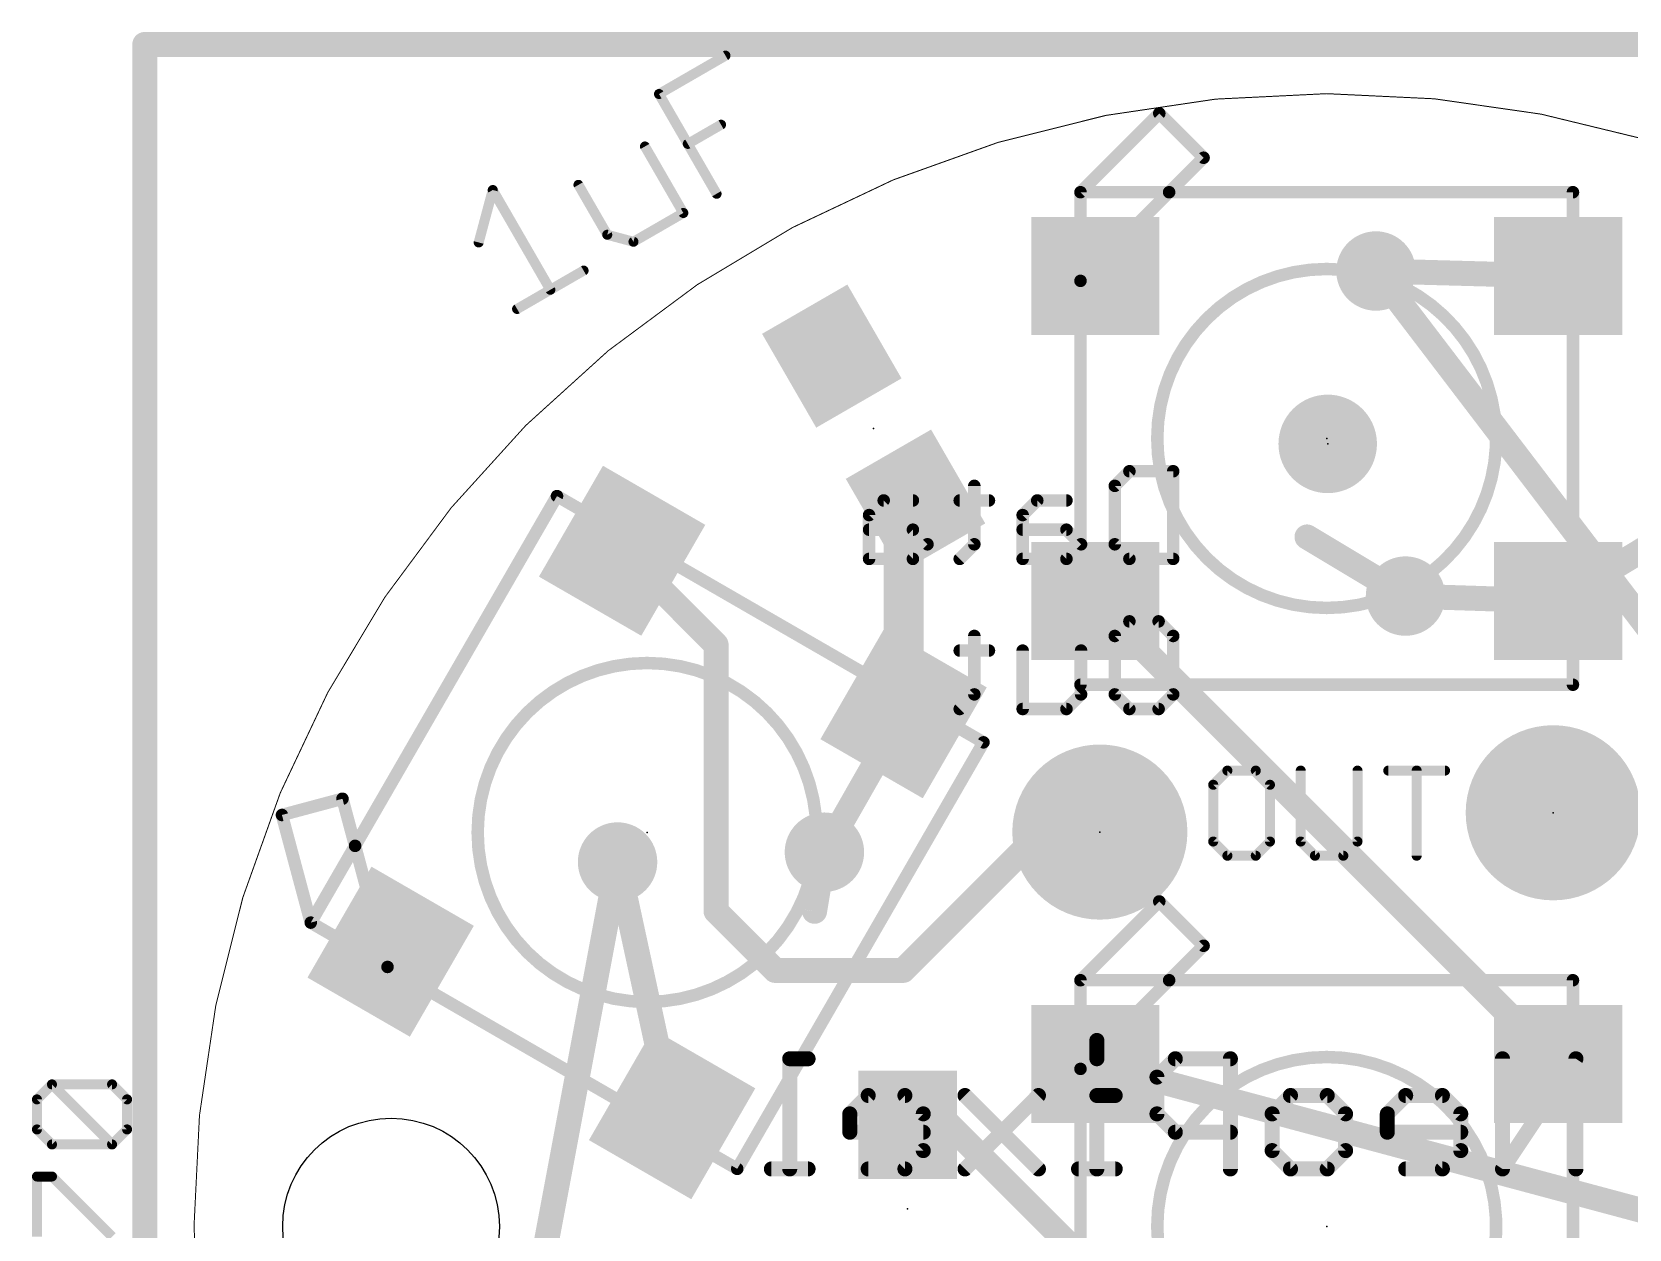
# Model space of a CAD drawing. Extents: x -13.1 to 12.1, y -12.4 to 12.1.
# Drawn here: x -13.15 to 3.07, y -0.03 to 12.13 of the extents above; entities that cross this region are included whole.
import ezdxf

# ---------------------------------------------------------------- set-up
doc = ezdxf.new("R2010")
doc.units = 0
for name, color, linetype in [('1', 12, 'CONTINUOUS'), ('16', 132, 'CONTINUOUS'), ('17', 110, 'CONTINUOUS'), ('18', 110, 'CONTINUOUS'), ('20', 53, 'CONTINUOUS'), ('21', 40, 'CONTINUOUS'), ('22', 6, 'CONTINUOUS'), ('23', 53, 'CONTINUOUS'), ('27', 253, 'CONTINUOUS')]:
    doc.layers.add(name, color=color, linetype=linetype)

# ---------------------------------------------------------------- blocks, each defined once
blk = doc.blocks.new('RECT')
blk.add_solid([(-0.5, -0.5), (0.5, -0.5), (-0.5, 0.5), (0.5, 0.5)])
blk = doc.blocks.new('ROUNDP')
at = {"const_width": 0.5}
blk.add_lwpolyline([(0, -0.25, 1), (0, 0.25, 1), (0, -0.25)], format="xyb", dxfattribs=at)
blk = doc.blocks.new('PIE')
at = {"const_width": 0.5}
blk.add_lwpolyline([(0, -0.25, 1), (0, 0.25, 1), (0, -0.25)], format="xyb", dxfattribs=at)
blk = doc.blocks.new('ROUNDV')
at = {"const_width": 0.5}
blk.add_lwpolyline([(0, -0.25, 1), (0, 0.25, 1), (0, -0.25)], format="xyb", dxfattribs=at)

msp = doc.modelspace()

# ---------------------------------------------------------------- linework, layer by layer
at = {"layer": '1'}
for points, const_width in [([(12, 12), (-12, 12)], 0.254), ([(-12, 12), (-12, -12)], 0.254), ([(2.35, 9.65), (0.5, 9.7)], 0.254), ([(2.35, 6.35), (4.3733, 7.5733)], 0.254), ([(-4.175, 7.3639), (-4.2961, 7.2428)], 0.4064), ([(-4.2961, 7.2428), (-4.2961, 5.2102)], 0.4064), ([(-7.1539, 6.8602), (-6.2, 5.9062)], 0.254), ([(2.35, 6.35), (0.8, 6.4)], 0.254), ([(-2.35, 6.35), (2.35, 1.65)], 0.254), ([(-6.2, 5.9062), (-6.2, 3.2)], 0.254), ([(-4.2961, 5.2102), (-5.1, 3.8)], 0.254), ([(-4.3, 2.6), (-2.6958, 4.2042)], 0.254), ([(-2.6958, 4.2042), (-2.3034, 4.0042)], 0.254), ([(-7.2, 3.7), (-6.6461, 1.1398)], 0.254), ([(-6.2, 3.2), (-5.6, 2.6)], 0.254), ([(-5.6, 2.6), (-4.3, 2.6)], 0.254), ([(-2.35, 1.65), (4.2071, -0.1077)], 0.254), ([(-4.2552, 1.0309), (-3.8309, 1.0309)], 0.254), ([(-3.8309, 1.0309), (-2.35, -0.45)], 0.254)]:
    msp.add_lwpolyline(points, dxfattribs=dict(at, const_width=const_width))
for points, const_width in [([(-12, 12.0635, 1), (-12, 11.9365)], 0.127), ([(-11.9365, 12, 1), (-12.0635, 12)], 0.127), ([(0.5017, 9.7635, 1), (0.4983, 9.6365)], 0.127), ([(2.3483, 9.5865, 1), (2.3517, 9.7135)], 0.127), ([(-4.1032, 7.292, 1), (-4.2468, 7.4357)], 0.2032), ([(-4.1945, 7.2428, 1), (-4.3977, 7.2428)], 0.2032), ([(-4.3679, 7.3147, 1), (-4.2242, 7.171)], 0.2032), ([(-7.109, 6.9051, 1), (-7.1988, 6.8153)], 0.127), ([(0.802, 6.4635, 1), (0.798, 6.3365)], 0.127), ([(-2.3051, 6.3949, 1), (-2.3949, 6.3051)], 0.127), ([(2.3171, 6.4043, 1), (2.3829, 6.2957)], 0.127), ([(2.348, 6.2865, 1), (2.352, 6.4135)], 0.127), ([(-6.1365, 5.9062, 1), (-6.2635, 5.9062)], 0.127), ([(-6.2449, 5.8613, 1), (-6.1551, 5.9511)], 0.127), ([(-4.3977, 5.2102, 1), (-4.1945, 5.2102)], 0.2032), ([(-4.2409, 5.1787, 1), (-4.3512, 5.2416)], 0.127), ([(-2.667, 4.2608, 1), (-2.7246, 4.1476)], 0.127), ([(-2.6509, 4.1593, 1), (-2.7407, 4.2491)], 0.127), ([(-2.3322, 3.9476, 1), (-2.2746, 4.0608)], 0.127), ([(-5.1552, 3.8314, 1), (-5.0448, 3.7686)], 0.127), ([(-7.1379, 3.7134, 1), (-7.2621, 3.6866)], 0.127), ([(-6.1551, 3.2449, 1), (-6.2449, 3.1551)], 0.127), ([(-6.2635, 3.2, 1), (-6.1365, 3.2)], 0.127), ([(-5.6, 2.6635, 1), (-5.6, 2.5365)], 0.127), ([(-5.6449, 2.5551, 1), (-5.5551, 2.6449)], 0.127), ([(-4.3449, 2.6449, 1), (-4.2551, 2.5551)], 0.127), ([(-4.3, 2.5365, 1), (-4.3, 2.6635)], 0.127), ([(-2.3336, 1.7113, 1), (-2.3664, 1.5887)], 0.127), ([(2.3051, 1.6051, 1), (2.3949, 1.6949)], 0.127), ([(-6.7081, 1.1264, 1), (-6.584, 1.1533)], 0.127), ([(-4.2552, 1.0944, 1), (-4.2552, 0.9674)], 0.127), ([(-3.786, 1.0758, 1), (-3.8758, 0.986)], 0.127), ([(-3.8309, 0.9674, 1), (-3.8309, 1.0944)], 0.127)]:
    msp.add_lwpolyline(points, format="xyb", dxfattribs=dict(at, const_width=const_width))
at = {"layer": '16', "const_width": 0.254}
for points in [[(-12, 12), (-12, -12)], [(12, 12), (-12, 12)], [(0.5, 9.7), (5, 3.8)], [(0.8, 6.4), (-0.2, 7)], [(-5.1, 3.8), (-5.2, 3.2)], [(-8.7, -4.3), (-7.2, 3.7)]]:
    msp.add_lwpolyline(points, dxfattribs=at)
at = {"layer": '16', "const_width": 0.127}
for points in [[(-11.9365, 12, 1), (-12.0635, 12)], [(-12, 12.0635, 1), (-12, 11.9365)], [(0.5505, 9.7385, 1), (0.4495, 9.6615)], [(-0.1673, 7.0545, 1), (-0.2327, 6.9455)], [(0.7673, 6.3455, 1), (0.8327, 6.4545)], [(-5.0374, 3.7896, 1), (-5.1626, 3.8104)], [(-7.1376, 3.6883, 1), (-7.2624, 3.7117)], [(-5.2626, 3.2104, 1), (-5.1374, 3.1896)]]:
    msp.add_lwpolyline(points, format="xyb", dxfattribs=at)
at = {"layer": '20', "const_width": 0.01}
msp.add_lwpolyline([(0, -11.5004, 1), (0, 11.5004, 1), (0, -11.5004)], format="xyb", dxfattribs=at)
at = {"layer": '20'}
msp.add_circle((-9.5, 0), 1.1, dxfattribs=at)
at = {"layer": '21'}
for points, const_width in [([(-1.7, 11.3), (-2.5, 10.5)], 0.127), ([(-1.25, 10.85), (-1.7, 11.3)], 0.127), ([(-1.6, 10.5), (-1.25, 10.85)], 0.127), ([(-2.5, 9.6), (-2.5, 10.5)], 0.127), ([(-2.5, 10.5), (-1.6, 10.5)], 0.127), ([(-2.5, 9.6), (-1.6, 10.5)], 0.127), ([(-1.6, 10.5), (2.5, 10.5)], 0.127), ([(2.5, 10.5), (2.5, 5.5)], 0.127), ([(-2.5, 5.5), (-2.5, 9.6)], 0.127), ([(-9.8651, 3.8644), (-7.8151, 7.4151)], 0.127), ([(-7.8151, 7.4151), (-3.4849, 4.9151)], 0.127), ([(2.5, 5.5), (-2.5, 5.5)], 0.127), ([(-3.4849, 4.9151), (-5.9849, 0.5849)], 0.127), ([(-1.0083, 4.6284), (-1.1523, 4.4844)], 0.1016), ([(-0.7202, 4.6284), (-1.0083, 4.6284)], 0.1016), ([(-0.5761, 4.4844), (-0.7202, 4.6284)], 0.1016), ([(-0.2636, 4.6284), (-0.2636, 3.9082)], 0.1016), ([(0.3126, 3.9082), (0.3126, 4.6284)], 0.1016), ([(0.6251, 4.6284), (1.2014, 4.6284)], 0.1016), ([(0.9133, 3.7641), (0.9133, 4.6284)], 0.1016), ([(-9.9932, 4.3425), (-10.6079, 4.1778)], 0.127), ([(-9.8651, 3.8644), (-9.9932, 4.3425)], 0.127), ([(-1.1523, 4.4844), (-1.1523, 3.9082)], 0.1016), ([(-0.5761, 3.9082), (-0.5761, 4.4844)], 0.1016), ([(-10.6079, 4.1778), (-10.3151, 3.0849)], 0.127), ([(-10.3151, 3.0849), (-9.8651, 3.8644)], 0.127), ([(-9.5356, 2.6349), (-9.8651, 3.8644)], 0.127), ([(-1.1523, 3.9082), (-1.0083, 3.7641)], 0.1016), ([(-0.7202, 3.7641), (-0.5761, 3.9082)], 0.1016), ([(-0.2636, 3.9082), (-0.1195, 3.7641)], 0.1016), ([(0.1686, 3.7641), (0.3126, 3.9082)], 0.1016), ([(-1.0083, 3.7641), (-0.7202, 3.7641)], 0.1016), ([(-0.1195, 3.7641), (0.1686, 3.7641)], 0.1016), ([(-1.7, 3.3), (-2.5, 2.5)], 0.127), ([(-1.25, 2.85), (-1.7, 3.3)], 0.127), ([(-9.5356, 2.6349), (-10.3151, 3.0849)], 0.127), ([(-1.6, 2.5), (-1.25, 2.85)], 0.127), ([(-5.9849, 0.5849), (-9.5356, 2.6349)], 0.127), ([(-2.5, 1.6), (-2.5, 2.5)], 0.127), ([(-2.5, 2.5), (-1.6, 2.5)], 0.127), ([(-2.5, 1.6), (-1.6, 2.5)], 0.127), ([(-1.6, 2.5), (2.5, 2.5)], 0.127), ([(2.5, 2.5), (2.5, -2.5)], 0.127), ([(-2.5, -2.5), (-2.5, 1.6)], 0.127)]:
    msp.add_lwpolyline(points, dxfattribs=dict(at, const_width=const_width))
for points, const_width in [([(-1.6775, 11.3225, 1), (-1.7225, 11.2775)], 0.0635), ([(-1.6775, 11.2775, 1), (-1.7225, 11.3225)], 0.0635), ([(-1.2275, 10.8275, 1), (-1.2725, 10.8725)], 0.0635), ([(-1.2725, 10.8275, 1), (-1.2275, 10.8725)], 0.0635), ([(-2.4682, 10.5, 1), (-2.5318, 10.5)], 0.0635), ([(-2.5, 10.5318, 1), (-2.5, 10.4682)], 0.0635), ([(-2.5225, 10.5225, 1), (-2.4775, 10.4775)], 0.0635), ([(-1.6, 10.5318, 1), (-1.6, 10.4682)], 0.0635), ([(-1.6225, 10.5225, 1), (-1.5775, 10.4775)], 0.0635), ([(-1.5775, 10.4775, 1), (-1.6225, 10.5225)], 0.0635), ([(-1.6, 10.4682, 1), (-1.6, 10.5318)], 0.0635), ([(2.5318, 10.5, 1), (2.4682, 10.5)], 0.0635), ([(2.5, 10.4682, 1), (2.5, 10.5318)], 0.0635), ([(0, 6.2795, 1), (0, 9.7205, 1), (0, 6.2795)], 0.127), ([(-2.4682, 9.6, 1), (-2.5318, 9.6)], 0.0635), ([(-2.5225, 9.6225, 1), (-2.4775, 9.5775)], 0.0635), ([(-2.5318, 9.6, 1), (-2.4682, 9.6)], 0.0635), ([(-7.7992, 7.4426, 1), (-7.8309, 7.3876)], 0.0635), ([(-7.7876, 7.3992, 1), (-7.8426, 7.4309)], 0.0635), ([(-6.9, 2.2795, 1), (-6.9, 5.7205, 1), (-6.9, 2.2795)], 0.127), ([(-2.5318, 5.5, 1), (-2.4682, 5.5)], 0.0635), ([(-2.5, 5.5317, 1), (-2.5, 5.4683)], 0.0635), ([(2.4682, 5.5, 1), (2.5318, 5.5)], 0.0635), ([(2.5, 5.4683, 1), (2.5, 5.5317)], 0.0635), ([(-3.4574, 4.8992, 1), (-3.5124, 4.9309)], 0.0635), ([(-3.5008, 4.8876, 1), (-3.4691, 4.9426)], 0.0635), ([(-1.0083, 4.6538, 1), (-1.0083, 4.603)], 0.0508), ([(-0.9903, 4.6105, 1), (-1.0262, 4.6464)], 0.0508), ([(-0.7022, 4.6464, 1), (-0.7381, 4.6105)], 0.0508), ([(-0.7202, 4.603, 1), (-0.7202, 4.6538)], 0.0508), ([(-0.2382, 4.6284, 1), (-0.289, 4.6284)], 0.0508), ([(0.338, 4.6284, 1), (0.2872, 4.6284)], 0.0508), ([(0.6251, 4.6538, 1), (0.6251, 4.603)], 0.0508), ([(0.9387, 4.6284, 1), (0.8879, 4.6284)], 0.0508), ([(1.2014, 4.603, 1), (1.2014, 4.6538)], 0.0508), ([(-9.9625, 4.3507, 1), (-10.0238, 4.3342)], 0.0635), ([(-9.985, 4.3118, 1), (-10.0014, 4.3731)], 0.0635), ([(-1.1269, 4.4844, 1), (-1.1777, 4.4844)], 0.0508), ([(-1.1703, 4.5023, 1), (-1.1344, 4.4664)], 0.0508), ([(-0.5507, 4.4844, 1), (-0.6015, 4.4844)], 0.0508), ([(-0.5941, 4.4664, 1), (-0.5582, 4.5023)], 0.0508), ([(-10.6161, 4.2084, 1), (-10.5997, 4.1471)], 0.0635), ([(-10.5772, 4.186, 1), (-10.6385, 4.1695)], 0.0635), ([(-9.8926, 3.8802, 1), (-9.8376, 3.8485)], 0.0635), ([(-9.8344, 3.8726, 1), (-9.8957, 3.8561)], 0.0635), ([(-9.8957, 3.8561, 1), (-9.8344, 3.8726)], 0.0635), ([(-9.8376, 3.8485, 1), (-9.8926, 3.8802)], 0.0635), ([(-1.1344, 3.9261, 1), (-1.1703, 3.8902)], 0.0508), ([(-1.1777, 3.9082, 1), (-1.1269, 3.9082)], 0.0508), ([(-0.6015, 3.9082, 1), (-0.5507, 3.9082)], 0.0508), ([(-0.5582, 3.8902, 1), (-0.5941, 3.9261)], 0.0508), ([(-0.2456, 3.9261, 1), (-0.2816, 3.8902)], 0.0508), ([(-0.289, 3.9082, 1), (-0.2382, 3.9082)], 0.0508), ([(0.2872, 3.9082, 1), (0.338, 3.9082)], 0.0508), ([(0.3306, 3.8902, 1), (0.2947, 3.9261)], 0.0508), ([(-1.0083, 3.7895, 1), (-1.0083, 3.7387)], 0.0508), ([(-1.0262, 3.7461, 1), (-0.9903, 3.7821)], 0.0508), ([(-0.7381, 3.7821, 1), (-0.7022, 3.7461)], 0.0508), ([(-0.7202, 3.7387, 1), (-0.7202, 3.7895)], 0.0508), ([(-0.1195, 3.7895, 1), (-0.1195, 3.7387)], 0.0508), ([(-0.1375, 3.7461, 1), (-0.1016, 3.7821)], 0.0508), ([(0.1506, 3.7821, 1), (0.1865, 3.7461)], 0.0508), ([(0.1686, 3.7387, 1), (0.1686, 3.7895)], 0.0508), ([(0.8879, 3.7641, 1), (0.9387, 3.7641)], 0.0508), ([(-1.6775, 3.3225, 1), (-1.7225, 3.2775)], 0.0635), ([(-1.6775, 3.2775, 1), (-1.7225, 3.3225)], 0.0635), ([(-10.3426, 3.1008, 1), (-10.2876, 3.0691)], 0.0635), ([(-10.2992, 3.1124, 1), (-10.3309, 3.0574)], 0.0635), ([(-10.3457, 3.0767, 1), (-10.2844, 3.0932)], 0.0635), ([(-1.2275, 2.8275, 1), (-1.2725, 2.8725)], 0.0635), ([(-1.2725, 2.8275, 1), (-1.2275, 2.8725)], 0.0635), ([(-9.5198, 2.6624, 1), (-9.5515, 2.6074)], 0.0635), ([(-9.5663, 2.6267, 1), (-9.505, 2.6432)], 0.0635), ([(-9.5515, 2.6074, 1), (-9.5198, 2.6624)], 0.0635), ([(-2.4682, 2.5, 1), (-2.5318, 2.5)], 0.0635), ([(-2.5, 2.5318, 1), (-2.5, 2.4682)], 0.0635), ([(-2.5225, 2.5225, 1), (-2.4775, 2.4775)], 0.0635), ([(-1.6, 2.5318, 1), (-1.6, 2.4682)], 0.0635), ([(-1.6225, 2.5225, 1), (-1.5775, 2.4775)], 0.0635), ([(-1.5775, 2.4775, 1), (-1.6225, 2.5225)], 0.0635), ([(-1.6, 2.4682, 1), (-1.6, 2.5318)], 0.0635), ([(2.5318, 2.5, 1), (2.4682, 2.5)], 0.0635), ([(2.5, 2.4682, 1), (2.5, 2.5318)], 0.0635), ([(0, -1.7205, 1), (0, 1.7205, 1), (0, -1.7205)], 0.127), ([(-2.4682, 1.6, 1), (-2.5318, 1.6)], 0.0635), ([(-2.5225, 1.6225, 1), (-2.4775, 1.5775)], 0.0635), ([(-2.5318, 1.6, 1), (-2.4682, 1.6)], 0.0635), ([(-6.0124, 0.6008, 1), (-5.9574, 0.5691)], 0.0635), ([(-6.0008, 0.5574, 1), (-5.9691, 0.6124)], 0.0635)]:
    msp.add_lwpolyline(points, format="xyb", dxfattribs=dict(at, const_width=const_width))
at = {"layer": '22'}
for points, const_width in [([(-2.1517, 7.519), (-2.0034, 7.6673)], 0.127), ([(-2.0034, 7.6673), (-1.5585, 7.6673)], 0.127), ([(-1.5585, 7.6673), (-1.5585, 6.7775)], 0.127), ([(-3.5778, 7.519), (-3.5778, 6.9258)], 0.127), ([(-2.1517, 6.9258), (-2.1517, 7.519)], 0.127), ([(-4.4981, 7.3707), (-4.6464, 7.2224)], 0.127), ([(-4.2015, 7.3707), (-4.4981, 7.3707)], 0.127), ([(-3.4295, 7.3707), (-3.7261, 7.3707)], 0.127), ([(-2.9389, 7.3707), (-3.0872, 7.2224)], 0.127), ([(-2.6423, 7.3707), (-2.9389, 7.3707)], 0.127), ([(-4.6464, 7.2224), (-4.6464, 6.7775)], 0.127), ([(-4.2015, 7.0741), (-4.6464, 7.0741)], 0.127), ([(-4.0532, 6.9258), (-4.2015, 7.0741)], 0.127), ([(-3.0872, 7.2224), (-3.0872, 6.7775)], 0.127), ([(-2.6423, 7.0741), (-3.0872, 7.0741)], 0.127), ([(-2.494, 6.9258), (-2.6423, 7.0741)], 0.127), ([(-4.2015, 6.7775), (-4.0532, 6.9258)], 0.127), ([(-3.5778, 6.9258), (-3.7261, 6.7775)], 0.127), ([(-2.6423, 6.7775), (-2.494, 6.9258)], 0.127), ([(-2.0034, 6.7775), (-2.1517, 6.9258)], 0.127), ([(-4.6464, 6.7775), (-4.2015, 6.7775)], 0.127), ([(-3.0872, 6.7775), (-2.6423, 6.7775)], 0.127), ([(-1.5585, 6.7775), (-2.0034, 6.7775)], 0.127), ([(-2.1517, 5.995), (-2.0034, 6.1433)], 0.127), ([(-2.0034, 6.1433), (-1.7068, 6.1433)], 0.127), ([(-1.7068, 6.1433), (-1.5585, 5.995)], 0.127), ([(-3.5778, 5.995), (-3.5778, 5.4018)], 0.127), ([(-2.1517, 5.4018), (-2.1517, 5.995)], 0.127), ([(-1.5585, 5.995), (-1.5585, 5.4018)], 0.127), ([(-3.4295, 5.8467), (-3.7261, 5.8467)], 0.127), ([(-3.0872, 5.2535), (-3.0872, 5.8467)], 0.127), ([(-2.494, 5.8467), (-2.494, 5.4018)], 0.127), ([(-3.5778, 5.4018), (-3.7261, 5.2535)], 0.127), ([(-2.494, 5.4018), (-2.6423, 5.2535)], 0.127), ([(-2.0034, 5.2535), (-2.1517, 5.4018)], 0.127), ([(-1.5585, 5.4018), (-1.7068, 5.2535)], 0.127), ([(-2.6423, 5.2535), (-3.0872, 5.2535)], 0.127), ([(-1.7068, 5.2535), (-2.0034, 5.2535)], 0.127), ([(-2.3336, 1.8892), (-2.3336, 1.7028)], 0.1524), ([(-5.2656, 1.7028), (-5.452, 1.7028)], 0.1524), ([(-5.452, 1.7028), (-5.452, 0.5842)], 0.1524), ([(-1.5371, 1.7028), (-1.7235, 1.5163)], 0.1524), ([(-0.9778, 1.7028), (-1.5371, 1.7028)], 0.1524), ([(-0.9778, 0.5842), (-0.9778, 1.7028)], 0.1524), ([(2.5304, 1.7028), (1.7847, 0.5842)], 0.1524), ([(1.7847, 0.5842), (1.7847, 1.7028)], 0.1524), ([(2.5304, 0.5842), (2.5304, 1.7028)], 0.1524), ([(-1.7235, 1.5163), (-1.7235, 1.1435)], 0.1524), ([(-4.6555, 1.3299), (-4.8419, 1.1435)], 0.1524), ([(-4.2826, 1.3299), (-4.6555, 1.3299)], 0.1524), ([(-4.0962, 1.1435), (-4.2826, 1.3299)], 0.1524), ([(-2.9268, 1.3299), (-3.6725, 0.5842)], 0.1524), ([(-2.9268, 0.5842), (-3.6725, 1.3299)], 0.1524), ([(-2.1472, 1.3299), (-2.3336, 1.3299)], 0.1524), ([(-2.3336, 1.3299), (-2.3336, 0.5842)], 0.1524), ([(-0.5541, 1.1435), (-0.3677, 1.3299)], 0.1524), ([(-0.3677, 1.3299), (0.0052, 1.3299)], 0.1524), ([(0.0052, 1.3299), (0.1916, 1.1435)], 0.1524), ([(0.8017, 1.3299), (0.6153, 1.1435)], 0.1524), ([(1.1746, 1.3299), (0.8017, 1.3299)], 0.1524), ([(1.361, 1.1435), (1.1746, 1.3299)], 0.1524), ([(-4.8419, 1.1435), (-4.8419, 0.9571)], 0.1524), ([(-4.0962, 0.7706), (-4.0962, 1.1435)], 0.1524), ([(-1.7235, 1.1435), (-1.5371, 0.9571)], 0.1524), ([(-0.5541, 0.7706), (-0.5541, 1.1435)], 0.1524), ([(0.1916, 1.1435), (0.1916, 0.7706)], 0.1524), ([(0.6153, 1.1435), (0.6153, 0.9571)], 0.1524), ([(1.361, 0.7706), (1.361, 1.1435)], 0.1524), ([(-4.8419, 0.9571), (-4.0962, 0.9571)], 0.1524), ([(-1.5371, 0.9571), (-0.9778, 0.9571)], 0.1524), ([(0.6153, 0.9571), (1.361, 0.9571)], 0.1524), ([(-4.2826, 0.5842), (-4.0962, 0.7706)], 0.1524), ([(-0.3677, 0.5842), (-0.5541, 0.7706)], 0.1524), ([(0.1916, 0.7706), (0.0052, 0.5842)], 0.1524), ([(1.1746, 0.5842), (1.361, 0.7706)], 0.1524), ([(-5.2656, 0.5842), (-5.6384, 0.5842)], 0.1524), ([(-4.6555, 0.5842), (-4.2826, 0.5842)], 0.1524), ([(-2.1472, 0.5842), (-2.52, 0.5842)], 0.1524), ([(0.0052, 0.5842), (-0.3677, 0.5842)], 0.1524), ([(0.8017, 0.5842), (1.1746, 0.5842)], 0.1524)]:
    msp.add_lwpolyline(points, dxfattribs=dict(at, const_width=const_width))
for points, const_width in [([(-2.0034, 7.699, 1), (-2.0034, 7.6355)], 0.0635), ([(-1.9809, 7.6448, 1), (-2.0258, 7.6897)], 0.0635), ([(-1.5268, 7.6673, 1), (-1.5902, 7.6673)], 0.0635), ([(-1.5585, 7.6355, 1), (-1.5585, 7.699)], 0.0635), ([(-3.5461, 7.519, 1), (-3.6096, 7.519)], 0.0635), ([(-2.1199, 7.519, 1), (-2.1834, 7.519)], 0.0635), ([(-2.1741, 7.5414, 1), (-2.1292, 7.4965)], 0.0635), ([(-4.4981, 7.4024, 1), (-4.4981, 7.3389)], 0.0635), ([(-4.4756, 7.3482, 1), (-4.5205, 7.3931)], 0.0635), ([(-4.2015, 7.3389, 1), (-4.2015, 7.4024)], 0.0635), ([(-3.7261, 7.4024, 1), (-3.7261, 7.3389)], 0.0635), ([(-3.4295, 7.3389, 1), (-3.4295, 7.4024)], 0.0635), ([(-2.9389, 7.4024, 1), (-2.9389, 7.3389)], 0.0635), ([(-2.9164, 7.3482, 1), (-2.9613, 7.3931)], 0.0635), ([(-2.6423, 7.3389, 1), (-2.6423, 7.4024)], 0.0635), ([(-4.6464, 7.1058, 1), (-4.6464, 7.0423)], 0.0635), ([(-4.6146, 7.2224, 1), (-4.6781, 7.2224)], 0.0635), ([(-4.6688, 7.2448, 1), (-4.6239, 7.1999)], 0.0635), ([(-4.1791, 7.0965, 1), (-4.224, 7.0516)], 0.0635), ([(-4.2015, 7.0423, 1), (-4.2015, 7.1058)], 0.0635), ([(-3.0554, 7.2224, 1), (-3.1189, 7.2224)], 0.0635), ([(-3.0872, 7.1058, 1), (-3.0872, 7.0423)], 0.0635), ([(-3.1096, 7.2448, 1), (-3.0647, 7.1999)], 0.0635), ([(-2.6199, 7.0965, 1), (-2.6648, 7.0516)], 0.0635), ([(-2.6423, 7.0423, 1), (-2.6423, 7.1058)], 0.0635), ([(-4.0308, 6.9033, 1), (-4.0757, 6.9482)], 0.0635), ([(-4.0757, 6.9033, 1), (-4.0308, 6.9482)], 0.0635), ([(-3.5554, 6.9033, 1), (-3.6003, 6.9482)], 0.0635), ([(-2.4716, 6.9033, 1), (-2.5165, 6.9482)], 0.0635), ([(-2.5165, 6.9033, 1), (-2.4716, 6.9482)], 0.0635), ([(-2.1292, 6.9482, 1), (-2.1741, 6.9033)], 0.0635), ([(-4.6464, 6.8093, 1), (-4.6464, 6.7458)], 0.0635), ([(-4.224, 6.8, 1), (-4.1791, 6.755)], 0.0635), ([(-4.2015, 6.7458, 1), (-4.2015, 6.8093)], 0.0635), ([(-3.7486, 6.8, 1), (-3.7037, 6.755)], 0.0635), ([(-3.6096, 6.9258, 1), (-3.5461, 6.9258)], 0.0635), ([(-3.0872, 6.8093, 1), (-3.0872, 6.7458)], 0.0635), ([(-2.6648, 6.8, 1), (-2.6199, 6.755)], 0.0635), ([(-2.6423, 6.7458, 1), (-2.6423, 6.8093)], 0.0635), ([(-2.1834, 6.9258, 1), (-2.1199, 6.9258)], 0.0635), ([(-2.0034, 6.8093, 1), (-2.0034, 6.7458)], 0.0635), ([(-2.0258, 6.755, 1), (-1.9809, 6.8)], 0.0635), ([(-1.5585, 6.7458, 1), (-1.5585, 6.8093)], 0.0635), ([(-4.6781, 6.7775, 1), (-4.6146, 6.7775)], 0.0635), ([(-3.1189, 6.7775, 1), (-3.0554, 6.7775)], 0.0635), ([(-1.5902, 6.7775, 1), (-1.5268, 6.7775)], 0.0635), ([(-2.0034, 6.175, 1), (-2.0034, 6.1115)], 0.0635), ([(-1.9809, 6.1208, 1), (-2.0258, 6.1657)], 0.0635), ([(-1.6843, 6.1657, 1), (-1.7292, 6.1208)], 0.0635), ([(-1.7068, 6.1115, 1), (-1.7068, 6.175)], 0.0635), ([(-3.5461, 5.995, 1), (-3.6096, 5.995)], 0.0635), ([(-2.1199, 5.995, 1), (-2.1834, 5.995)], 0.0635), ([(-2.1741, 6.0174, 1), (-2.1292, 5.9725)], 0.0635), ([(-1.5268, 5.995, 1), (-1.5902, 5.995)], 0.0635), ([(-1.581, 5.9725, 1), (-1.536, 6.0174)], 0.0635), ([(-3.7261, 5.8784, 1), (-3.7261, 5.8149)], 0.0635), ([(-3.4295, 5.8149, 1), (-3.4295, 5.8784)], 0.0635), ([(-3.0554, 5.8467, 1), (-3.1189, 5.8467)], 0.0635), ([(-2.4623, 5.8467, 1), (-2.5258, 5.8467)], 0.0635), ([(-3.6096, 5.4018, 1), (-3.5461, 5.4018)], 0.0635), ([(-3.5554, 5.3793, 1), (-3.6003, 5.4242)], 0.0635), ([(-2.5258, 5.4018, 1), (-2.4623, 5.4018)], 0.0635), ([(-2.4716, 5.3793, 1), (-2.5165, 5.4242)], 0.0635), ([(-2.1292, 5.4242, 1), (-2.1741, 5.3793)], 0.0635), ([(-2.1834, 5.4018, 1), (-2.1199, 5.4018)], 0.0635), ([(-1.5902, 5.4018, 1), (-1.5268, 5.4018)], 0.0635), ([(-1.536, 5.3793, 1), (-1.581, 5.4242)], 0.0635), ([(-3.7486, 5.276, 1), (-3.7037, 5.231)], 0.0635), ([(-3.0872, 5.2852, 1), (-3.0872, 5.2218)], 0.0635), ([(-3.1189, 5.2535, 1), (-3.0554, 5.2535)], 0.0635), ([(-2.6648, 5.276, 1), (-2.6199, 5.231)], 0.0635), ([(-2.6423, 5.2218, 1), (-2.6423, 5.2852)], 0.0635), ([(-2.0034, 5.2852, 1), (-2.0034, 5.2218)], 0.0635), ([(-2.0258, 5.231, 1), (-1.9809, 5.276)], 0.0635), ([(-1.7292, 5.276, 1), (-1.6843, 5.231)], 0.0635), ([(-1.7068, 5.2218, 1), (-1.7068, 5.2852)], 0.0635), ([(-2.2955, 1.8892, 1), (-2.3717, 1.8892)], 0.0762), ([(-5.452, 1.7409, 1), (-5.452, 1.6647)], 0.0762), ([(-5.4139, 1.7028, 1), (-5.4901, 1.7028)], 0.0762), ([(-5.2656, 1.6647, 1), (-5.2656, 1.7409)], 0.0762), ([(-2.3717, 1.7028, 1), (-2.2955, 1.7028)], 0.0762), ([(-1.5371, 1.7409, 1), (-1.5371, 1.6647)], 0.0762), ([(-1.5101, 1.6758, 1), (-1.564, 1.7297)], 0.0762), ([(-0.9397, 1.7028, 1), (-1.0159, 1.7028)], 0.0762), ([(-0.9778, 1.6647, 1), (-0.9778, 1.7409)], 0.0762), ([(1.8228, 1.7028, 1), (1.7466, 1.7028)], 0.0762), ([(2.5685, 1.7028, 1), (2.4923, 1.7028)], 0.0762), ([(2.5621, 1.6816, 1), (2.4987, 1.7239)], 0.0762), ([(-1.6854, 1.5163, 1), (-1.7616, 1.5163)], 0.0762), ([(-1.7504, 1.5433, 1), (-1.6966, 1.4894)], 0.0762), ([(-4.6555, 1.368, 1), (-4.6555, 1.2918)], 0.0762), ([(-4.6285, 1.303, 1), (-4.6824, 1.3568)], 0.0762), ([(-4.2557, 1.3568, 1), (-4.3096, 1.303)], 0.0762), ([(-4.2826, 1.2918, 1), (-4.2826, 1.368)], 0.0762), ([(-3.6456, 1.3568, 1), (-3.6994, 1.303)], 0.0762), ([(-2.8998, 1.303, 1), (-2.9537, 1.3568)], 0.0762), ([(-2.3336, 1.368, 1), (-2.3336, 1.2918)], 0.0762), ([(-2.2955, 1.3299, 1), (-2.3717, 1.3299)], 0.0762), ([(-2.1472, 1.2918, 1), (-2.1472, 1.368)], 0.0762), ([(-0.3677, 1.368, 1), (-0.3677, 1.2918)], 0.0762), ([(-0.3407, 1.303, 1), (-0.3946, 1.3568)], 0.0762), ([(0.0321, 1.3568, 1), (-0.0218, 1.303)], 0.0762), ([(0.0052, 1.2918, 1), (0.0052, 1.368)], 0.0762), ([(0.8017, 1.368, 1), (0.8017, 1.2918)], 0.0762), ([(0.8287, 1.303, 1), (0.7748, 1.3568)], 0.0762), ([(1.2015, 1.3568, 1), (1.1476, 1.303)], 0.0762), ([(1.1746, 1.2918, 1), (1.1746, 1.368)], 0.0762), ([(-4.8038, 1.1435, 1), (-4.88, 1.1435)], 0.0762), ([(-4.8688, 1.1704, 1), (-4.8149, 1.1165)], 0.0762), ([(-4.0581, 1.1435, 1), (-4.1343, 1.1435)], 0.0762), ([(-4.1231, 1.1165, 1), (-4.0692, 1.1704)], 0.0762), ([(-1.6966, 1.1704, 1), (-1.7504, 1.1165)], 0.0762), ([(-1.7616, 1.1435, 1), (-1.6854, 1.1435)], 0.0762), ([(-0.516, 1.1435, 1), (-0.5922, 1.1435)], 0.0762), ([(-0.581, 1.1704, 1), (-0.5272, 1.1165)], 0.0762), ([(0.2297, 1.1435, 1), (0.1535, 1.1435)], 0.0762), ([(0.1647, 1.1165, 1), (0.2185, 1.1704)], 0.0762), ([(0.6534, 1.1435, 1), (0.5772, 1.1435)], 0.0762), ([(0.5884, 1.1704, 1), (0.6422, 1.1165)], 0.0762), ([(1.3991, 1.1435, 1), (1.3229, 1.1435)], 0.0762), ([(1.3341, 1.1165, 1), (1.3879, 1.1704)], 0.0762), ([(-4.8419, 0.9952, 1), (-4.8419, 0.919)], 0.0762), ([(-4.88, 0.9571, 1), (-4.8038, 0.9571)], 0.0762), ([(-4.0962, 0.919, 1), (-4.0962, 0.9952)], 0.0762), ([(-1.5371, 0.9952, 1), (-1.5371, 0.919)], 0.0762), ([(-1.564, 0.9301, 1), (-1.5101, 0.984)], 0.0762), ([(-0.9778, 0.919, 1), (-0.9778, 0.9952)], 0.0762), ([(0.6153, 0.9952, 1), (0.6153, 0.919)], 0.0762), ([(0.5772, 0.9571, 1), (0.6534, 0.9571)], 0.0762), ([(1.361, 0.919, 1), (1.361, 0.9952)], 0.0762), ([(-4.0692, 0.7437, 1), (-4.1231, 0.7976)], 0.0762), ([(-0.5272, 0.7976, 1), (-0.581, 0.7437)], 0.0762), ([(0.2185, 0.7437, 1), (0.1647, 0.7976)], 0.0762), ([(1.3879, 0.7437, 1), (1.3341, 0.7976)], 0.0762), ([(-5.6384, 0.6223, 1), (-5.6384, 0.5461)], 0.0762), ([(-5.2656, 0.5461, 1), (-5.2656, 0.6223)], 0.0762), ([(-4.6555, 0.6223, 1), (-4.6555, 0.5461)], 0.0762), ([(-4.3096, 0.6111, 1), (-4.2557, 0.5573)], 0.0762), ([(-4.2826, 0.5461, 1), (-4.2826, 0.6223)], 0.0762), ([(-4.1343, 0.7706, 1), (-4.0581, 0.7706)], 0.0762), ([(-3.6994, 0.6111, 1), (-3.6456, 0.5573)], 0.0762), ([(-2.9537, 0.5573, 1), (-2.8998, 0.6111)], 0.0762), ([(-2.52, 0.6223, 1), (-2.52, 0.5461)], 0.0762), ([(-2.1472, 0.5461, 1), (-2.1472, 0.6223)], 0.0762), ([(-0.5922, 0.7706, 1), (-0.516, 0.7706)], 0.0762), ([(-0.3677, 0.6223, 1), (-0.3677, 0.5461)], 0.0762), ([(-0.3946, 0.5573, 1), (-0.3407, 0.6111)], 0.0762), ([(-0.0218, 0.6111, 1), (0.0321, 0.5573)], 0.0762), ([(0.0052, 0.5461, 1), (0.0052, 0.6223)], 0.0762), ([(0.1535, 0.7706, 1), (0.2297, 0.7706)], 0.0762), ([(0.8017, 0.6223, 1), (0.8017, 0.5461)], 0.0762), ([(1.1476, 0.6111, 1), (1.2015, 0.5573)], 0.0762), ([(1.1746, 0.5461, 1), (1.1746, 0.6223)], 0.0762), ([(1.3229, 0.7706, 1), (1.3991, 0.7706)], 0.0762), ([(-5.4901, 0.5842, 1), (-5.4139, 0.5842)], 0.0762), ([(-2.3717, 0.5842, 1), (-2.2955, 0.5842)], 0.0762), ([(-1.0159, 0.5842, 1), (-0.9397, 0.5842)], 0.0762), ([(1.753, 0.6053, 1), (1.8164, 0.5631)], 0.0762), ([(1.7466, 0.5842, 1), (1.8228, 0.5842)], 0.0762), ([(2.4923, 0.5842, 1), (2.5685, 0.5842)], 0.0762)]:
    msp.add_lwpolyline(points, format="xyb", dxfattribs=dict(at, const_width=const_width))
at = {"layer": '23'}
for p in [(-4.6, 8.1), (0, 8), (0.01, 7.945), (2.3, 4.2), (-6.9, 4), (-2.3034, 4.0042), (-4.2552, 0.1809), (0, 0)]:
    msp.add_point(p, dxfattribs=at)
at = {"layer": '27', "const_width": 0.1016}
for points in [[(-6.7794, 11.4968), (-6.1043, 11.8866)], [(-6.1947, 10.4841), (-6.7794, 11.4968)], [(-6.4871, 10.9905), (-6.1495, 11.1854)], [(-6.5323, 10.2892), (-6.9221, 10.9644)], [(-8.61, 9.9899), (-8.4673, 10.5223)], [(-8.4673, 10.5223), (-7.8826, 9.5096)], [(-7.5972, 10.5746), (-7.3049, 10.0682)], [(-7.0386, 9.9969), (-6.5323, 10.2892)], [(-7.3049, 10.0682), (-7.0386, 9.9969)], [(-8.2202, 9.3147), (-7.545, 9.7045)], [(-13.0952, 1.2904), (-12.9426, 1.4429)], [(-12.9426, 1.4429), (-12.3325, 1.4429)], [(-12.3325, 0.8328), (-12.9426, 1.4429)], [(-12.3325, 1.4429), (-12.18, 1.2904)], [(-13.0952, 0.9853), (-13.0952, 1.2904)], [(-12.18, 1.2904), (-12.18, 0.9853)], [(-12.9426, 0.8328), (-13.0952, 0.9853)], [(-12.18, 0.9853), (-12.3325, 0.8328)], [(-12.3325, 0.8328), (-12.9426, 0.8328)], [(-13.0952, -0.1027), (-13.0952, 0.5074)], [(-13.0952, 0.5074), (-12.9426, 0.5074)], [(-12.9426, 0.5074), (-12.3325, -0.1027)]]:
    msp.add_lwpolyline(points, dxfattribs=at)
at = {"layer": '27', "const_width": 0.0508}
for points in [[(-6.0916, 11.8646, 1), (-6.117, 11.9086)], [(-6.7574, 11.5095, 1), (-6.8014, 11.4841)], [(-6.7921, 11.5188, 1), (-6.7667, 11.4748)], [(-6.1368, 11.1634, 1), (-6.1622, 11.2074)], [(-6.4998, 11.0125, 1), (-6.4744, 10.9685)], [(-6.9001, 10.9771, 1), (-6.9441, 10.9517)], [(-8.4453, 10.535, 1), (-8.4893, 10.5096)], [(-8.4427, 10.5158, 1), (-8.4918, 10.5289)], [(-7.5752, 10.5873, 1), (-7.6192, 10.5619)], [(-6.2167, 10.4714, 1), (-6.1727, 10.4968)], [(-6.5543, 10.2765, 1), (-6.5103, 10.3019)], [(-6.5196, 10.2672, 1), (-6.545, 10.3112)], [(-7.2983, 10.0927, 1), (-7.3115, 10.0437)], [(-7.3269, 10.0555, 1), (-7.2829, 10.0809)], [(-8.6345, 9.9964, 1), (-8.5854, 9.9833)], [(-7.0513, 10.0189, 1), (-7.0259, 9.9749)], [(-7.0452, 9.9723, 1), (-7.0321, 10.0214)], [(-7.5323, 9.6825, 1), (-7.5577, 9.7265)], [(-7.9046, 9.4969, 1), (-7.8606, 9.5223)], [(-8.2329, 9.3367, 1), (-8.2075, 9.2927)], [(-12.9247, 1.4609, 1), (-12.9606, 1.4249)], [(-12.9426, 1.4683, 1), (-12.9426, 1.4175)], [(-12.9247, 1.4249, 1), (-12.9606, 1.4609)], [(-12.3145, 1.4609, 1), (-12.3505, 1.4249)], [(-12.3325, 1.4175, 1), (-12.3325, 1.4683)], [(-13.0698, 1.2904, 1), (-13.1206, 1.2904)], [(-13.1131, 1.3083, 1), (-13.0772, 1.2724)], [(-12.1546, 1.2904, 1), (-12.2054, 1.2904)], [(-12.1979, 1.2724, 1), (-12.162, 1.3083)], [(-13.0772, 1.0033, 1), (-13.1131, 0.9673)], [(-13.1206, 0.9853, 1), (-13.0698, 0.9853)], [(-12.2054, 0.9853, 1), (-12.1546, 0.9853)], [(-12.162, 0.9673, 1), (-12.1979, 1.0033)], [(-12.9426, 0.8582, 1), (-12.9426, 0.8074)], [(-12.9606, 0.8148, 1), (-12.9247, 0.8507)], [(-12.3505, 0.8507, 1), (-12.3145, 0.8148)], [(-12.3505, 0.8148, 1), (-12.3145, 0.8507)], [(-12.3325, 0.8074, 1), (-12.3325, 0.8582)], [(-13.0698, 0.5074, 1), (-13.1206, 0.5074)], [(-13.0952, 0.5328, 1), (-13.0952, 0.482)], [(-12.9247, 0.5253, 1), (-12.9606, 0.4894)], [(-12.9426, 0.482, 1), (-12.9426, 0.5328)]]:
    msp.add_lwpolyline(points, format="xyb", dxfattribs=at)

# ---------------------------------------------------------------- block references
at = {"layer": '1', "xscale": 1.3, "yscale": 1.2}
for p, rotation in [((-2.35, 9.65), 180), ((2.35, 9.65), 180), ((-7.1539, 6.8602), 240), ((-2.35, 6.35), 180), ((2.35, 6.35), 180), ((-4.2961, 5.2102), 240), ((-9.5039, 2.7898), 240), ((-2.35, 1.65), 180), ((2.35, 1.65), 180), ((-6.6461, 1.1398), 240)]:
    msp.add_blockref('RECT', p, dxfattribs=dict(at, rotation=rotation))
at = {"layer": '1', "xscale": 1.1}
for p, rotation in [((-5.025, 8.8361), 120), ((-4.175, 7.3639), 120), ((-4.2552, 1.0309), 90)]:
    msp.add_blockref('RECT', p, dxfattribs=dict(at, rotation=rotation))
at = {"layer": '1'}
msp.add_blockref('PIE', (0.01, 7.945), dxfattribs=at)
at = {"layer": '17', "xscale": 1.778, "yscale": 1.778}
for p in [(2.3, 4.2), (2.3, 4.2), (-2.3034, 4.0042), (-2.3034, 4.0042)]:
    msp.add_blockref('ROUNDP', p, dxfattribs=at)
at = {"layer": '18', "xscale": 0.8064, "yscale": 0.8064}
for p in [(0.5, 9.7), (0.5, 9.7), (0.8, 6.4), (0.8, 6.4), (-7.2, 3.7), (-7.2, 3.7), (-5.1, 3.8), (-5.1, 3.8)]:
    msp.add_blockref('ROUNDV', p, dxfattribs=at)

doc.saveas('drawing.dxf')
